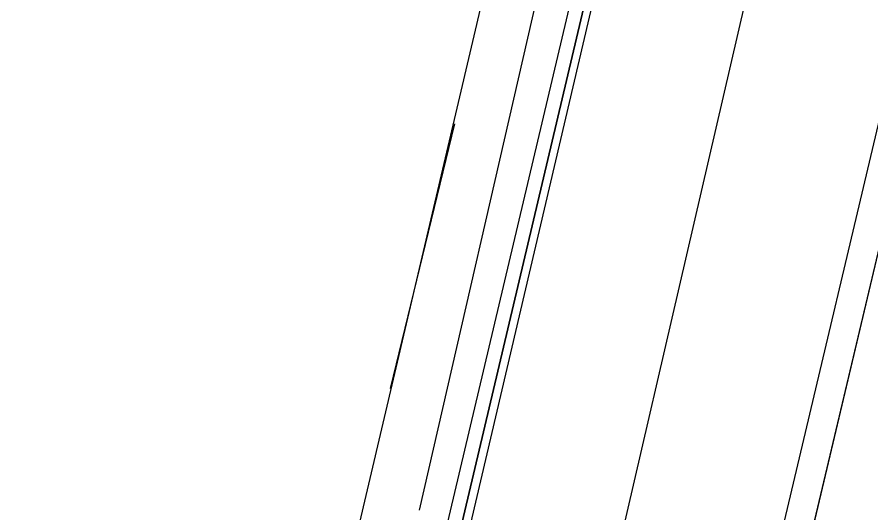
# Model space of a CAD drawing. Header units: feet. Extents: x -84 to 198, y -22 to 181.
# Drawn here: x 118.504 to 120.097, y 41.531 to 42.457 of the extents above; entities that cross this region are included whole.
import ezdxf

# ---------------------------------------------------------------- set-up
doc = ezdxf.new("R2010")
doc.units = ezdxf.units.FT
doc.layers.add('A-LINEA', color=7, linetype='CONTINUOUS')

msp = doc.modelspace()

# ---------------------------------------------------------------- linework, layer by layer
at = {"layer": 'A-LINEA'}
for p, q in [((119.12, 41.4178), (120.8533, 48.7911)), ((119.8667, 41.2311), (121.6133, 48.6178)), ((119.6267, 43.1644), (119.2533, 41.5378)), ((119.2, 41.7644), (119.32, 42.2578))]:
    msp.add_line(p, q, dxfattribs=at)
for points in [[(118.2, 75.6978), (115.0667, 62.4578), (114.5867, 60.4578), (117.1867, 59.8444), (117, 59.0311), (123.76, 57.4311), (119.2267, 38.2978), (126.2667, 36.6311)], [(117, 59.0311), (123.76, 57.4311), (119.84, 40.8844)], [(119.5867, 41.2978), (120, 43.0844), (120.4267, 44.8844)], [(119.7333, 43.1511), (119.3333, 41.4444), (119.32, 41.4578), (119.72, 43.1511), (119.32, 41.4578), (119.3067, 41.4578), (119.2933, 41.4578), (119.6933, 43.1511)]]:
    msp.add_lwpolyline(points, dxfattribs=at)

doc.saveas('drawing.dxf')
